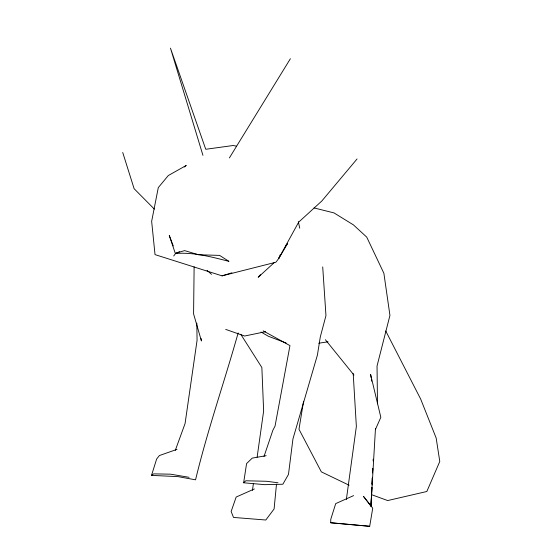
<?xml version="1.0" encoding="UTF-8"?>
<svg xmlns="http://www.w3.org/2000/svg" width="554" height="554" viewBox="0 0 554 554"><rect width="100%" height="100%" fill="white"/><g stroke="black" fill="none" stroke-linecap="round" stroke-linejoin="round"><path stroke-width="0.83" d="M375.48 428.381L370.945 506.024L363.41 496.301L372.724 508.15L369.698 526.3L330.738 522.761L330.752 519.361L335.703 503.614L353.618 495.608M194.122 266.786L193.588 313.903L201.427 340.966L201.047 338.404M371.035 506.536L371.9 487.596M372.018 485.02L372.336 478.13M372.572 472.964L372.766 468.663M373.126 460.914L373.202 459.197M370.945 506.024L371.346 497.478M371.471 494.916L371.831 487.215M371.997 483.801L372.281 477.811M372.558 471.828L372.724 468.407M276.494 484.141L274.091 508.981L265.809 520.012L233.511 517.429L231.143 511.508L236.17 497.042L254.369 488.953M346.361 499.514L356.361 426.448L353.196 373.507M252.43 490.422L253.4 483.587M257.132 457.112L263.635 410.992L261.862 367.524L240.755 334.256M322.712 266.924L325.96 315.593L320.302 336.922L317.407 355.1L292.948 438.913L288.475 474.411L282.865 484.224L264.777 484.667L243.642 482.776L246.572 463.594L252.243 458.11L266.176 455.679M303.564 401.255L298.987 429.253L321.348 471.863L349.082 485.2M238.158 332.94C224.328 381.997 207.466 430.264 195.555 479.826L178.049 476.634L151.519 475.38L156.637 459.031L159.379 455.554L177.024 449.349M264.002 456.51L272.907 430.174L275.04 426.109L289.964 345.613L263.198 330.856M175.286 450.388L185.064 423.581L197.072 340.288L196.815 323.079M280.366 254.563L278.71 258.51L275.892 262.229L222.043 275.85L155.023 254.618L151.651 221.337L158.292 187.605L168.312 175.528L186.241 165.445L184.247 167.024M375.467 429.385L380.833 417.321L370.605 374.449L371.152 377.835M229.391 157.911L290.386 58.717M173.7 255.99L175.611 253.483L179.503 251.731M357.053 158.97L321.839 200.984L298.648 222.175L278.71 258.51L287.595 243.559L285.338 246.149M260.449 274.68L258.192 277.27L274.362 262.492M243.642 482.776L245.782 480.775L266.73 481.281L278.025 482.79M151.519 475.38L153.652 473.871L170.549 474.182L189.059 477.306M222.043 275.85L231.897 272.831M265.601 331.687L244.612 336.022L225.727 329.408M318.716 343.217L328.051 341.811M175.611 253.483C193.727 252.077 211.559 256.945 228.947 261.343L219.585 255.394L198.429 254.757L184.634 250.616L175.272 253.296L169.282 235.512L173.25 245.921M330.738 522.761L369.698 526.3M236.537 146.187L233.192 145.501L205.749 149.282L170.466 48.15L202.937 155.342M314.063 207.93L334 212.909L353.424 224.882L366.727 237.112L383.874 273.247L389.94 315.392L377.032 366.028L377.489 403.818M371.789 494.75L387.675 500.56L426.829 491.502L439.779 461.468L436.164 438.027L420.666 399.053L385.736 330.967M286.12 343.002L268.371 336.264L261.017 332.019M207.037 270.359L211.524 274.334M154.379 209.142L134.116 188.699L122.725 152.482M325.385 339.713L353.944 375.058M298.329 221.635L299.742 228.22M371.422 379.525L371.692 381.214"/></g></svg>
